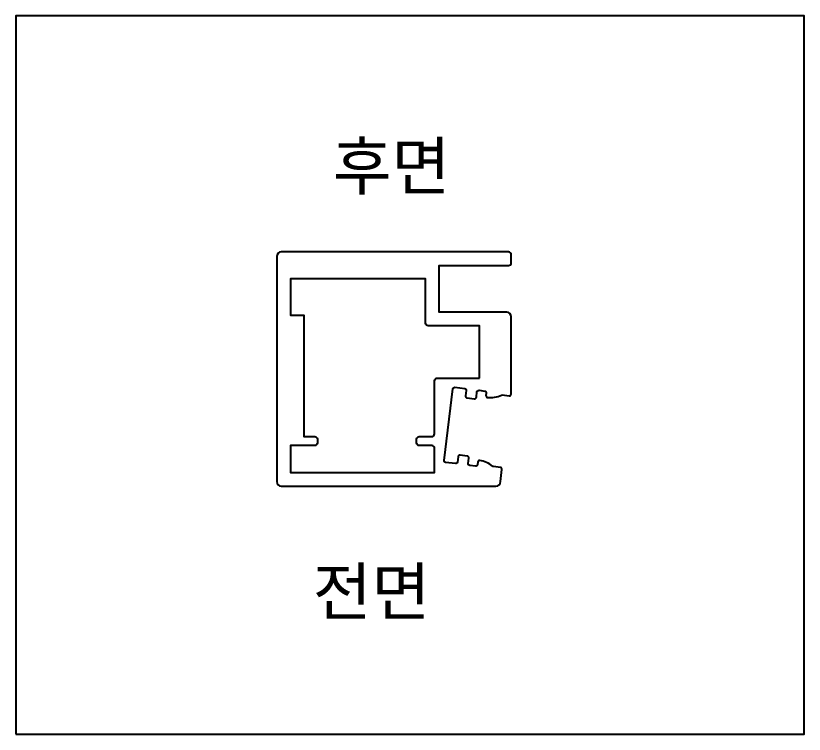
# Model space of a CAD drawing. Header units: millimetres. Extents: x -44117 to 256353, y -2095463 to 65325.
# Drawn here: x 15051 to 15926, y 27556 to 28354 of the extents above; entities that cross this region are included whole.
import ezdxf

# ---------------------------------------------------------------- set-up
doc = ezdxf.new("R2010")
doc.units = ezdxf.units.MM
doc.header["$LTSCALE"] = 10
doc.styles.add('고딕', font='')
doc.styles.get('고딕').set_extended_font_data('HYgtrE')

msp = doc.modelspace()

# ---------------------------------------------------------------- linework, layer by layer
msp.add_lwpolyline([(15051.25066, 27555.94756), (15925.81399, 27555.94756), (15925.81399, 28353.50244), (15051.25066, 28353.50244)], close=True)
for points in [[(15590.51224, 27849.95296), (15590.51224, 27849.95296), (15590.51224, 27849.95296, 0.414213562), (15588.77237, 27852.18294), (15581.09264, 27853.13107, -0.135716838), (15580.10766, 27853.53897, 0.120186194), (15566.06457, 27859.86392, 0.432230864), (15563.71379, 27858.14272), (15563.36526, 27855.31967, -0.414213562), (15561.13528, 27853.5798), (15554.7835, 27854.36398, -0.414213562), (15553.04363, 27856.59397), (15553.7788, 27862.54876, 0.414213562), (15552.03892, 27864.77874), (15544.0992, 27865.75897, 0.414213562), (15541.86922, 27864.0191), (15541.13405, 27858.06431, -0.414213562), (15538.90406, 27856.32443), (15527.98695, 27857.67225, -0.414213562), (15526.24707, 27859.90223), (15536.04935, 27939.29943, -0.414213562), (15538.27933, 27941.03931), (15549.19645, 27939.69149, -0.414213562), (15550.93632, 27937.46151), (15550.20115, 27931.50672, 0.414213562), (15551.94102, 27929.27673), (15559.88074, 27928.2965, 0.414213562), (15562.11073, 27930.03638), (15562.8459, 27935.99117, -0.414213562), (15565.07589, 27937.73104), (15571.42767, 27936.94686, -0.414213562), (15573.16754, 27934.71687), (15572.81901, 27931.89382, 0.432230864), (15574.68058, 27929.65257, 0.120186194), (15589.8403, 27932.37217, -0.135716838), (15590.89491, 27932.52827), (15598.57464, 27931.58014, 0.414213562), (15600.80463, 27933.32002), (15600.80463, 28019.32002, 0.414213562), (15595.80463, 28024.32002), (15520.80463, 28024.32002), (15520.80463, 28076.32002), (15597.71645, 28076.32002, 0.422850378), (15600.80463, 28079.31872), (15600.80463, 28088.32002, 0.414213562), (15597.80463, 28091.32002), (15345.80463, 28091.32002, 0.414213562), (15340.80463, 28086.32002), (15340.80463, 27836.32002, 0.414213562), (15345.80463, 27831.32002), (15583.83044, 27831.3306, 0.414213562), (15588.83044, 27836.3306), (15590.51224, 27849.95296)], [(15565.80463, 27951.32002), (15565.80463, 28009.32002), (15520.80463, 28009.32002), (15508.80463, 28009.32002, -0.414213562), (15505.80463, 28012.32002), (15505.80463, 28024.32002), (15505.80463, 28024.32002), (15505.80463, 28061.32002), (15355.80463, 28061.32002), (15355.80463, 28021.32002), (15370.80463, 28021.32002), (15370.80463, 27886.32002), (15382.80463, 27886.32002, -0.414213562), (15385.80463, 27883.32002), (15385.80463, 27879.32002, -0.414213562), (15382.80463, 27876.32002), (15355.80463, 27876.32002), (15355.80463, 27846.32002), (15515.80463, 27846.32002), (15515.80463, 27873.32002, 0.414213562), (15512.80463, 27876.32002), (15498.80463, 27876.32002, -0.414213562), (15495.80463, 27879.32002), (15495.80463, 27883.32002, -0.414213562), (15498.80463, 27886.32002), (15512.75463, 27886.32002, 0.414213562), (15515.75463, 27889.32002), (15515.75463, 27948.32002, -0.414213562), (15518.75463, 27951.32002), (15565.80463, 27951.32002)]]:
    msp.add_lwpolyline(points, format="xyb")

# ---------------------------------------------------------------- texts
at = {"color": 142, "char_height": 52.004575, "width": 1506.5379465, "attachment_point": 5, "style": '고딕'}
for s, insert in [('{\\fMalgun Gothic|b0|i0|c129|p50;후면}', (15468.09339, 28183.83854)), ('{\\fMalgun Gothic|b0|i0|c129|p50;전면}', (15445.91792, 27712.22582))]:
    msp.add_mtext(s, dxfattribs=dict(at, insert=insert))

doc.saveas('drawing.dxf')
